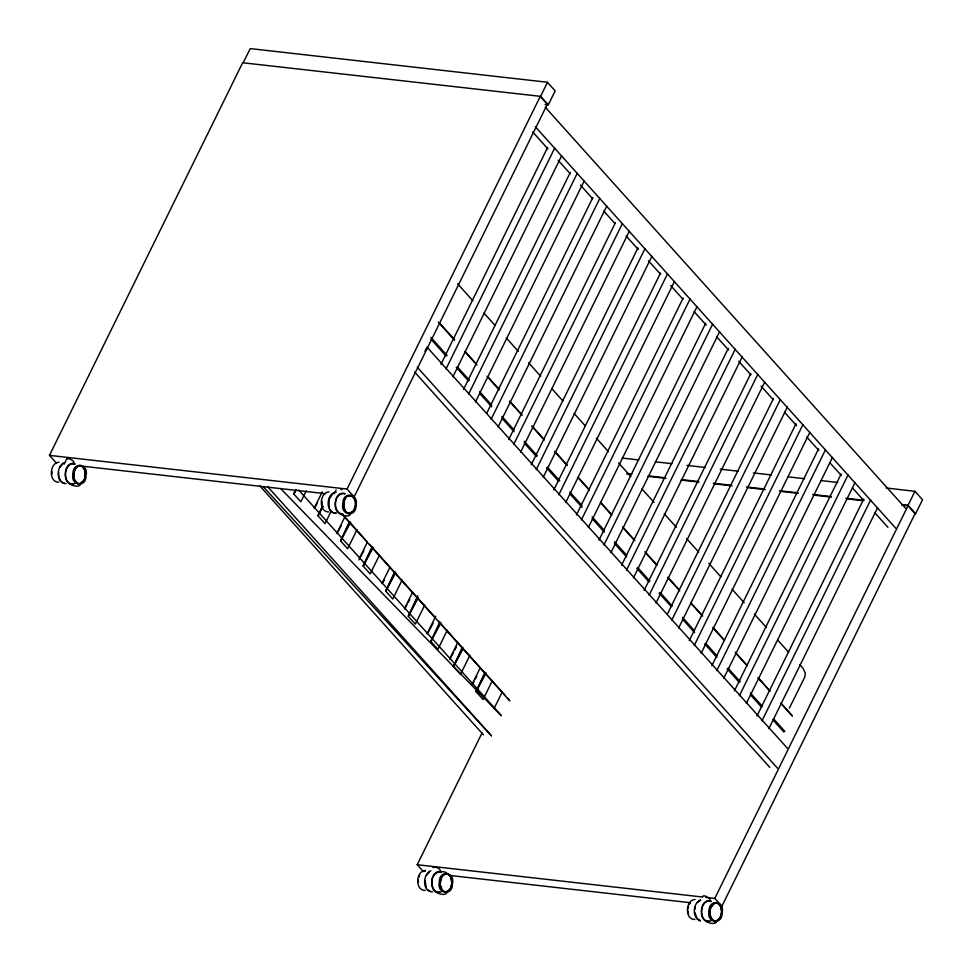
<?xml version="1.0" encoding="UTF-8"?>
<svg xmlns="http://www.w3.org/2000/svg" width="972" height="972" viewBox="0 0 972 972"><rect width="100%" height="100%" fill="white"/><g stroke="black" fill="none" stroke-linecap="round" stroke-linejoin="round"><path stroke-width="1.46" d="M51.966 473.886L51.978 471.493M58.684 472.246C58.344 476.438 59.608 482.161 64.322 483.266M74.103 471.602L73.957 478.625L77.238 483.363M73.678 473.947L74.042 478.637M321.951 501.224L322.303 505.914M418.361 882.114L418.373 879.709M425.08 880.462L426.331 887.91M451.858 883.669L450.826 876.975L451.47 879.077M451.968 881.276L451.433 886.014M709.742 913.607L710.192 908.869M709.864 913.583L710.301 908.929L713.484 903.656M721.637 912.72L721.661 910.327M243.219 62.682L250.254 48.6L547.333 82.243L555.17 90.833L548.415 104.648L545.073 104.502M547.467 82.316L540.614 96.362L548.305 104.782M886.075 487.944L915.077 491.358L922.537 499.802L915.49 513.787M73.799 473.972L75.002 469.573L77.444 466.56M84.929 477.738L85.001 470.849L81.915 466.038M83.118 481.711L85.123 477.811L85.111 470.764M344.878 499.207L343.566 503.678L344.768 510.385M344.185 501.394L343.748 506.048L344.866 510.264M354.209 509.668L355.315 505.173L355.072 500.495M355.011 507.53C359.725 498.903 346.494 489.329 343.991 501.321M440.498 879.818L440.049 884.569L441.203 888.87M441.312 877.692L440.17 884.532L442.369 890.328M451.749 883.657L450.631 888.153M688.067 908.759L688.492 906.414M694.773 909.5L695.247 906.9M721.017 915.004L721.443 912.696M915.612 513.775L908.079 505.246L914.944 491.297M74.139 471.651L74.917 469.464M84.236 479.937L85.014 477.75M354.902 507.469C354.197 510.859 350.941 515.038 347.125 513.082L345.85 511.843M418.81 877.364L419.612 875.225M440.608 879.879L442.503 876.051M450.716 888.165L451.518 886.027M710.228 908.917L710.994 906.73M721.212 915.065L719.207 918.977M295.695 489.876L293.811 493.995L300.846 501.831L306.204 490.957M322.425 506.181L318.014 515.792L325.061 523.629L331.075 511.394M349.41 521.697L340.589 540.918L347.636 548.755L357.003 529.716M371.984 546.823L363.163 566.044L370.198 573.881L379.578 554.842M394.559 571.949L385.738 591.17L392.773 599.007L402.141 579.968M417.753 595.702L408.301 616.297L415.348 624.133L424.715 605.094M439.696 622.202L430.875 641.423L437.922 649.26L447.29 630.221M462.271 647.328L453.45 666.549L460.497 674.386L469.865 655.347M484.846 672.454L476.025 691.675L483.072 699.512L492.44 680.473M56.534 463.231L49.463 455.37L242.66 62.743L540.614 96.362M64.176 464.118L66.728 458.93M295.816 489.912L293.811 493.995L295.974 490.01M314.211 508.186L322.242 491.868M322.704 506.278L318.014 515.792L323.056 506.497M334.137 493.849L336.057 489.961M347.053 489.062L540.238 96.447L547.309 104.308L354.112 496.935L347.053 489.062L49.463 455.37M424.946 351.257L426.866 347.368M336.786 533.312L344.817 516.995M349.956 521.879L340.589 540.918L350.673 522.316M440.96 364.269L547.698 147.355M445.941 369.129L554.672 148.145M359.361 558.438L367.392 542.121M452.879 376.844L561.609 155.86M372.531 547.005L363.163 566.044L373.236 547.443M463.535 389.395L570.26 172.481M468.516 394.255L577.247 173.271M381.935 583.565L389.954 567.247M475.442 401.971L584.184 180.986M395.106 572.131L385.738 591.17L395.811 572.569M486.765 413.161L592.835 197.595M491.079 419.382L599.821 198.397M404.498 608.691L412.529 592.373M498.016 427.097L606.759 206.113M417.668 597.258L408.301 616.297L418.385 597.695M508.672 439.648L615.41 222.722M513.653 444.508L622.396 223.524M427.073 633.817L435.772 616.139M520.591 452.223L629.334 231.239M440.243 622.384L430.875 641.423L440.96 622.821M531.247 464.774L637.984 247.848M536.228 469.634L644.971 248.638M449.647 658.943L457.678 642.626M543.166 477.349L651.896 256.365M462.818 647.51L453.45 666.549L462.806 649.272M553.821 489.9L660.559 272.974M558.803 494.748L667.545 273.764M472.222 684.069L480.253 667.752M565.74 502.475L674.471 281.491M485.393 672.636L476.025 691.675L486.109 673.074M576.396 515.026L683.134 298.1M581.378 519.874L690.108 298.89M423.391 871.592L417.207 864.716L482.063 732.9M494.092 708.467L502.111 692.173M588.303 527.602L697.046 306.617M598.971 540.153L705.696 323.226M603.952 545L712.683 324.016M610.878 552.728L719.62 331.744M621.533 565.279L728.271 348.353M626.515 570.127L735.257 349.142M633.452 577.854L742.195 356.87M644.108 590.393L750.846 373.479M649.089 595.253L757.832 374.269M656.027 602.98L764.77 381.996M667.351 614.17L773.42 398.605M671.664 620.379L780.407 399.395M678.602 628.106L787.332 407.122M689.257 640.645L795.995 423.731M694.239 645.505L802.969 424.521M701.177 653.233L809.907 432.236M711.832 665.771L818.57 448.857M716.814 670.631L825.544 449.647M723.739 678.347L832.482 457.362M734.395 690.898L841.132 473.984M739.376 695.758L848.119 474.773M746.314 703.473L855.056 482.489M756.969 716.024L863.707 499.11M761.951 720.884L870.693 499.9M768.888 728.599L877.631 507.615M907.994 505.78L915.053 513.653L721.868 906.269L714.797 898.407L907.994 505.78L901.98 505.1M895.686 528.221L535.402 126.785M80.664 483.886L79.935 485.259A11.154 5.419 33.7 0 1 69.875 484.117M350.625 513.617L349.896 514.99A11.154 5.419 33.7 0 1 339.836 513.86M447.059 892.102L446.33 893.475A11.154 5.419 33.7 0 1 436.27 892.345M447.169 892.247L447.898 890.874M716.753 921.152L716.012 922.525A11.154 5.419 33.7 0 1 705.964 921.383M314.466 508.344L317.346 503.022M337.041 533.47L341.354 525.5M358.887 559.921L363.929 550.614M382.907 582.386L384.341 579.737M404.753 608.849L406.916 604.851M408.362 602.203L409.795 599.542M428.045 632.638L433.087 623.344M449.902 659.089L453.499 652.455M454.945 649.794L456.378 647.133M472.477 684.215L473.911 681.566M475.357 678.906L476.79 676.245M789.325 708.211L804.67 677.326L805.351 673.219L802.933 668.141L799.895 664.763M60.057 467.265L62.828 463.838M74.929 469.561L76.035 467.69M84.224 479.84L80.214 483.57M344.89 499.292L345.996 497.421M353.164 511.454L354.282 509.68M426.453 875.48L429.223 872.066M441.227 877.68C442.685 873.366 449.21 872.212 450.729 877.096M449.441 889.793L450.546 888.043L448.226 891.239L445.067 892.077M689.294 904.276L690.424 902.502M711.091 906.84L715.015 903.097M75.95 467.678L77.396 466.39M81.745 483.011L83.191 481.723M332.788 493.582L329.131 499.365L329.058 507.177M345.996 497.555L347.368 496.121M353.091 511.308L348.644 513.41M442.418 876.039L445.334 874.059L448.335 874.436M448.141 891.227L449.526 889.793M697.386 902.551L700.593 900.291M717.834 920.277L719.207 918.844M64.468 462.526C55.999 465.722 55.744 483.777 66.096 483.631M77.323 466.378L78.914 465.661M77.359 466.548L78.939 465.831M74.832 483.57C61.843 488.867 62.305 459.878 75.014 463.778M80.226 483.74L81.782 482.853M81.83 483.023L80.311 483.752L77.165 483.351M347.332 496.279L351.913 495.951M430.863 870.754C422.395 873.937 422.14 891.992 432.491 891.846M441.227 891.786C428.239 897.083 428.701 868.093 441.41 871.993M448.177 891.069L445.079 891.895L442.284 890.328M700.557 899.793C692.672 903.182 691.821 918.054 700.35 921.031M713.412 903.644L715.003 902.915M710.921 920.824C697.932 926.134 698.394 897.144 711.103 901.044M716.303 920.824C722.245 918.176 723.132 909.172 719.341 904.397M716.315 921.006L717.871 920.12M58.976 462.198C49.232 462.721 48.466 482.477 58.782 482.185M78.841 465.649L80.482 465.539M78.854 465.831L80.469 465.722M73.022 483.922C61.771 484.53 63.836 461.044 74.893 464.252M78.683 483.679L80.299 483.57M328.937 491.929C319.205 492.452 318.427 512.208 328.743 511.916M336.263 492.124C325.924 492.67 325.098 513.666 336.057 513.362M334.283 512.997L336.02 512.864M343.031 514.152C331.221 514.783 333.384 490.143 344.987 493.509M425.372 870.426C415.627 870.936 414.862 890.692 425.177 890.401M423.622 871.422L425.177 871.301M446.573 872.698C439.709 869.381 432.018 873.609 432.054 881.252C431.471 885.784 433.682 893.074 439.417 892.138M695.053 899.465C685.321 899.987 684.555 919.743 694.871 919.451M714.93 902.915L718.077 903.316L720.422 906.135M714.942 903.085L718.029 903.486M709.11 921.189C697.86 921.784 699.925 898.31 710.969 901.518M714.772 920.946L716.388 920.836M714.748 921.128L716.4 921.019M908.079 505.246L901.773 504.565M622.177 458.055L638.762 459.938M655.347 461.809L671.944 463.693M687.022 465.394L705.113 467.447M720.191 469.16L738.295 471.201M753.373 472.914L771.464 474.956M788.049 476.839L804.646 478.722M821.231 480.593L837.815 482.477M627.317 473.486L631.849 473.996M648.433 475.879L665.018 477.75M681.603 479.633L698.2 481.505M713.278 483.218L731.369 485.271M746.447 486.972L764.551 489.025M779.629 490.726L797.72 492.78M812.799 494.481L830.902 496.534M845.98 498.247L864.072 500.288M626.879 473.959L631.387 474.47M647.923 476.341L665.966 478.382M680.995 480.083L699.038 482.124M714.068 483.825L732.11 485.866M747.14 487.567L765.183 489.609M780.212 491.322L798.255 493.363M813.285 495.064L831.327 497.105M846.357 498.806L862.893 500.677M80.518 465.953L325.559 493.703M417.207 864.716L702.768 897.047M705.781 897.387L714.797 898.407M449.769 875.456L690.29 902.696M344.853 493.983C334.502 491.2 331.889 511.187 341.245 513.787M348.729 513.423L345.935 511.843M80.409 465.527L81.988 466.05M80.384 465.71L81.94 466.22M77.201 483.181L78.768 483.692M714.833 921.128L711.978 919.366M700.399 920.533L697.24 918.747L694.749 912.173M439.611 871.908L441.288 872.467M445.14 892.089L442.211 890.474L441.215 888.748M430.718 891.482L427.546 889.696M351.828 495.939L353.225 497.032M332.606 512.438L329.909 509.425M717.943 903.474L719.268 904.555M711.905 919.524L713.327 920.63M81.867 466.208L83.179 467.289M75.889 482.112L77.286 483.193M448.262 874.423L449.659 875.517M280.641 488.552L501.236 715.684M263.06 486.51L491.382 735.78M545.268 107.248L905.515 508.235M532.729 131.998L547.953 148.935M558.098 160.234L570.272 173.794M580.43 185.081L592.604 198.64M603.77 211.058L614.924 223.487M626.089 235.917L638.264 249.464M648.421 260.763L660.596 274.323M670.741 285.61L682.915 299.169M694.081 311.599L706.255 325.146M716.413 336.446L728.587 349.993M738.732 361.292L750.906 374.852M761.052 386.139L773.238 399.699M784.392 412.128L796.578 425.675M806.724 436.975L818.898 450.534M830.064 462.951L841.23 475.381M852.383 487.798L863.549 500.228M874.715 512.657L887.91 527.334M457.63 283.788L472.817 300.7M483.959 313.093L495.1 325.498M506.242 337.892L518.392 351.414M528.513 362.69L540.663 376.213M551.804 388.618L562.946 401.011M574.088 413.416L585.217 425.809M596.358 438.202L608.508 451.737M618.642 463L630.792 476.535M641.933 488.928L654.083 502.451M664.204 513.726L676.354 527.249M686.487 538.524L698.637 552.047M708.758 563.323L720.908 576.846M732.05 589.239L744.2 602.774M754.333 614.037L766.483 627.572M777.612 639.965L788.754 652.358M439.065 322.522L454.288 339.447M465.442 351.864L476.596 364.293M487.75 376.711L498.903 389.128M510.069 401.545L522.231 415.093M532.377 426.38L544.551 439.927M554.696 451.215L566.858 464.762M578.024 477.179L589.178 489.596M600.332 502.014L611.485 514.431M622.639 526.848L634.813 540.396M644.958 551.695L657.133 565.242M668.286 577.66L679.44 590.077M690.594 602.494L702.768 616.041M712.913 627.329L724.067 639.746M735.221 652.163L747.395 665.711M758.549 678.128L769.703 690.545M780.856 702.963L792.022 715.38M438.384 322.157L454.604 340.224M464.75 351.512L476.924 365.059M487.069 376.346L499.231 389.894M509.377 401.181L521.551 414.728M531.684 426.015L543.858 439.563M555.012 451.98L567.186 465.527M578.34 477.945L589.506 490.362M600.66 502.779L611.813 515.209M622.967 527.626L634.121 540.043M645.287 552.461L656.44 564.878M667.594 577.295L679.768 590.842M690.922 603.26L702.076 615.677M713.229 628.094L724.395 640.512M735.549 652.929L746.703 665.346M757.856 677.763L770.031 691.311M781.184 703.74L792.338 716.157M430.9 337.369L447.12 355.436M457.265 366.723L469.44 380.271M479.573 391.558L491.747 405.105M501.892 416.393L514.067 429.94M524.2 441.227L537.382 455.904M547.528 467.204L559.702 480.739M569.847 492.039L582.009 505.586M592.155 516.873L604.329 530.42M614.474 541.708L626.636 555.255M637.79 567.672L649.964 581.22M660.11 592.507L672.284 606.054M682.417 617.342L694.591 630.889M705.745 643.306L716.899 655.723M728.064 668.153L740.227 681.7M750.372 692.987L762.546 706.535M773.7 718.952L784.854 731.369M430.9 339.119L446.112 356.056M456.257 367.343L468.431 380.89M479.585 393.308L491.759 406.855M501.892 418.142L514.067 431.69M524.212 442.977L536.386 456.524M546.519 467.811L558.693 481.359M569.847 493.776L582.021 507.323M592.167 518.611L604.329 532.158M614.474 543.457L626.648 557.005M636.794 568.292L648.956 581.839M659.101 593.127L671.275 606.674M682.429 619.091L694.603 632.638M704.736 643.926L716.911 657.473M727.056 668.76L739.23 682.308M750.384 694.725L761.538 707.142M772.691 719.572L783.845 731.989M427.158 347.283L787.405 748.282M417.316 367.27L777.564 768.257M414.619 372.033L769.788 767.382M344.173 516.168L366.48 541.003M369.53 544.393L435.456 617.779M438.493 621.157L505.428 695.673M507.457 697.932L509.486 700.192M341.451 513.556L509.814 700.958M298.696 490.058L501.321 715.599M267.507 486.522L491.407 735.755M259.56 485.623L483.461 734.856M710.131 915.891L709.669 913.607L712.051 919.378M710.909 917.787L711.978 919.524M353.14 497.02L354.294 498.612M449.574 875.505L450.644 877.084M83.252 467.131L84.43 468.759M74.82 480.52L75.901 482.27M720.434 906.013L721.455 910.351M710.046 915.891L710.897 917.92M354.209 498.6L355.047 500.592M84.345 468.747L85.184 470.776M74.066 478.552L74.808 480.654M688.164 911.116L688.431 913.437M451.397 879.065L451.773 881.3M340.637 489.11A3.997 1.519 26.2 0 1 341.84 489.779M702.817 896.196A3.997 1.519 26.2 0 1 706.753 896.646M707.968 897.302A3.997 1.519 26.2 0 1 708.977 898.067M709.669 898.833A3.997 1.519 26.2 0 1 709.949 899.513M716.862 921.298A11.154 5.419 33.7 0 1 714.748 922.173M432.965 867.656A3.997 1.519 26.2 0 1 437.072 867.595A3.997 1.519 26.2 0 1 440.097 870.973M66.57 459.44A3.997 1.519 26.2 0 1 71.296 459.695A3.997 1.519 26.2 0 1 73.119 463.037M73.009 473.862C69.899 485.806 86.605 488.211 86.022 475.527C89.132 463.583 72.426 461.178 73.009 473.862M342.97 503.593C339.86 515.537 356.566 517.942 355.995 505.258C359.093 493.314 342.399 490.921 342.97 503.593M439.405 882.078C436.294 894.021 453.001 896.427 452.417 883.742C455.528 871.799 438.822 869.405 439.405 882.078M709.086 911.129C705.988 923.06 722.694 925.466 722.111 912.781C725.221 900.85 708.515 898.444 709.086 911.129M345.862 512.001L344.781 510.251L345.777 511.989"/></g></svg>
